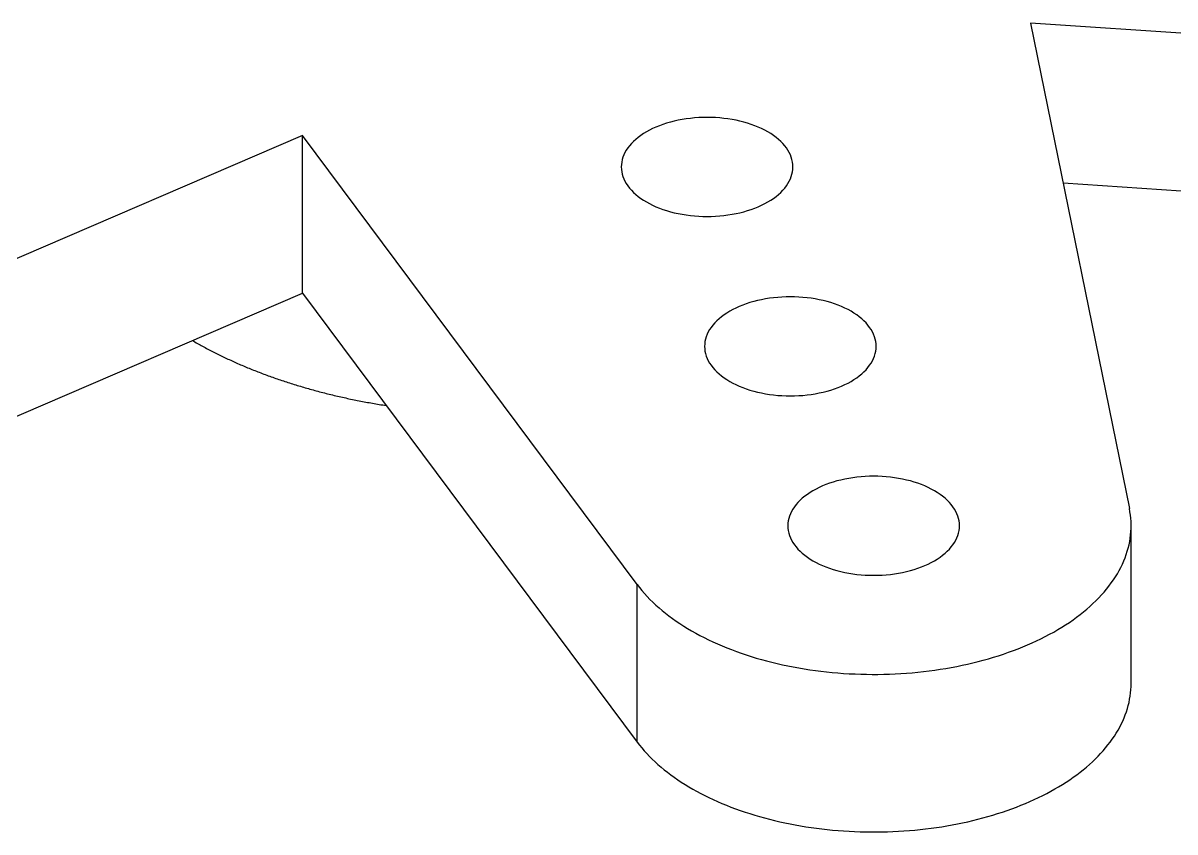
# Model space of a CAD drawing. Extents: x 5.39 to 8.56, y 4.01 to 6.42.
# Drawn here: x 7.7734 to 8.1962, y 5.446 to 5.743 of the extents above; entities that cross this region are included whole.
import ezdxf

# ---------------------------------------------------------------- set-up
doc = ezdxf.new("R2010")
doc.units = 0
doc.layers.add('VISIBLE_EDGES_ANSI_', color=7, linetype='CONTINUOUS')
doc.layers.add('VISIBLE_TANGENT_EDGES_ANSI', color=7, linetype='CONTINUOUS')

msp = doc.modelspace()

# ---------------------------------------------------------------- linework, layer by layer
at = {"layer": 'VISIBLE_EDGES_ANSI_'}
for p, q in [((8.45181, 5.72201), (8.14317, 5.74296)), ((8.14317, 5.74296), (8.17946, 5.56477)), ((7.87595, 5.70162), (7.62681, 5.59438)), ((7.87595, 5.64376), (7.87595, 5.70162)), ((7.99884, 5.53683), (7.87595, 5.70162)), ((8.15512, 5.68429), (8.45181, 5.66415)), ((7.62681, 5.53652), (7.87595, 5.64376)), ((7.87595, 5.64376), (7.99884, 5.47897)), ((8.18011, 5.50054), (8.18011, 5.5584))]:
    msp.add_line(p, q, dxfattribs=at)
for points in [[(7.99299, 5.69014, 0), (7.99303, 5.68925, 0), (7.99314, 5.68836, 0), (7.99333, 5.68747, 0), (7.99359, 5.68659, 0), (7.99393, 5.68572, 0), (7.99435, 5.68486, 0), (7.99483, 5.68401, 0), (7.99539, 5.68318, 0), (7.99601, 5.68236, 0), (7.99671, 5.68157, 0), (7.99747, 5.68079, 0), (7.9983, 5.68004, 0), (7.99919, 5.67931, 0), (8.00014, 5.6786, 0), (8.00115, 5.67793, 0), (8.00221, 5.67728, 0), (8.00333, 5.67667, 0), (8.0045, 5.67608, 0), (8.00572, 5.67553, 0), (8.00699, 5.67502, 0), (8.00829, 5.67454, 0), (8.00964, 5.6741, 0), (8.01102, 5.6737, 0), (8.01243, 5.67334, 0), (8.01387, 5.67302, 0), (8.01534, 5.67274, 0), (8.01683, 5.6725, 0), (8.01834, 5.6723, 0), (8.01986, 5.67215, 0), (8.0214, 5.67204, 0), (8.02294, 5.67198, 0), (8.02448, 5.67195, 0), (8.02603, 5.67198, 0), (8.02757, 5.67204, 0), (8.02911, 5.67215, 0), (8.03063, 5.6723, 0), (8.03214, 5.6725, 0), (8.03363, 5.67274, 0), (8.0351, 5.67302, 0), (8.03654, 5.67334, 0), (8.03795, 5.6737, 0), (8.03933, 5.6741, 0), (8.04068, 5.67454, 0), (8.04198, 5.67502, 0), (8.04325, 5.67553, 0), (8.04447, 5.67608, 0), (8.04564, 5.67667, 0), (8.04676, 5.67728, 0), (8.04782, 5.67793, 0), (8.04883, 5.6786, 0), (8.04978, 5.67931, 0), (8.05067, 5.68004, 0), (8.0515, 5.68079, 0), (8.05226, 5.68157, 0), (8.05296, 5.68236, 0), (8.05358, 5.68318, 0), (8.05414, 5.68401, 0), (8.05462, 5.68486, 0), (8.05504, 5.68572, 0), (8.05538, 5.68659, 0), (8.05564, 5.68747, 0), (8.05583, 5.68836, 0), (8.05594, 5.68925, 0), (8.05598, 5.69014, 0), (8.05594, 5.69103, 0), (8.05583, 5.69192, 0), (8.05564, 5.69281, 0), (8.05538, 5.69369, 0), (8.05504, 5.69456, 0), (8.05462, 5.69542, 0), (8.05414, 5.69626, 0), (8.05358, 5.6971, 0), (8.05296, 5.69791, 0), (8.05226, 5.69871, 0), (8.0515, 5.69949, 0), (8.05067, 5.70024, 0), (8.04978, 5.70097, 0), (8.04883, 5.70167, 0), (8.04782, 5.70235, 0), (8.04676, 5.703, 0), (8.04564, 5.70361, 0), (8.04447, 5.7042, 0), (8.04325, 5.70474, 0), (8.04198, 5.70526, 0), (8.04068, 5.70574, 0), (8.03933, 5.70618, 0), (8.03795, 5.70658, 0), (8.03654, 5.70694, 0), (8.0351, 5.70726, 0), (8.03363, 5.70754, 0), (8.03214, 5.70778, 0), (8.03063, 5.70797, 0), (8.02911, 5.70813, 0), (8.02757, 5.70824, 0), (8.02603, 5.7083, 0), (8.02448, 5.70832, 0), (8.02294, 5.7083, 0), (8.0214, 5.70824, 0), (8.01986, 5.70813, 0), (8.01834, 5.70797, 0), (8.01683, 5.70778, 0), (8.01534, 5.70754, 0), (8.01387, 5.70726, 0), (8.01243, 5.70694, 0), (8.01102, 5.70658, 0), (8.00964, 5.70618, 0), (8.00829, 5.70574, 0), (8.00699, 5.70526, 0), (8.00572, 5.70474, 0), (8.0045, 5.7042, 0), (8.00333, 5.70361, 0), (8.00221, 5.703, 0), (8.00115, 5.70235, 0), (8.00014, 5.70167, 0), (7.99919, 5.70097, 0), (7.9983, 5.70024, 0), (7.99747, 5.69949, 0), (7.99671, 5.69871, 0), (7.99601, 5.69791, 0), (7.99539, 5.6971, 0), (7.99483, 5.69626, 0), (7.99435, 5.69542, 0), (7.99393, 5.69456, 0), (7.99359, 5.69369, 0), (7.99333, 5.69281, 0), (7.99314, 5.69192, 0), (7.99303, 5.69103, 0), (7.99299, 5.69014, 0)], [(8.02356, 5.62427, 0), (8.0236, 5.62338, 0), (8.02371, 5.62249, 0), (8.0239, 5.6216, 0), (8.02416, 5.62072, 0), (8.0245, 5.61985, 0), (8.02491, 5.61899, 0), (8.0254, 5.61815, 0), (8.02596, 5.61731, 0), (8.02658, 5.6165, 0), (8.02728, 5.6157, 0), (8.02804, 5.61492, 0), (8.02887, 5.61417, 0), (8.02976, 5.61344, 0), (8.03071, 5.61274, 0), (8.03172, 5.61206, 0), (8.03278, 5.61141, 0), (8.0339, 5.6108, 0), (8.03507, 5.61021, 0), (8.03629, 5.60967, 0), (8.03756, 5.60915, 0), (8.03886, 5.60867, 0), (8.04021, 5.60823, 0), (8.04159, 5.60783, 0), (8.043, 5.60747, 0), (8.04444, 5.60715, 0), (8.04591, 5.60687, 0), (8.0474, 5.60663, 0), (8.04891, 5.60644, 0), (8.05043, 5.60628, 0), (8.05197, 5.60617, 0), (8.05351, 5.60611, 0), (8.05505, 5.60609, 0), (8.0566, 5.60611, 0), (8.05814, 5.60617, 0), (8.05968, 5.60628, 0), (8.0612, 5.60644, 0), (8.06271, 5.60663, 0), (8.0642, 5.60687, 0), (8.06566, 5.60715, 0), (8.06711, 5.60747, 0), (8.06852, 5.60783, 0), (8.0699, 5.60823, 0), (8.07125, 5.60867, 0), (8.07255, 5.60915, 0), (8.07382, 5.60967, 0), (8.07503, 5.61021, 0), (8.07621, 5.6108, 0), (8.07733, 5.61141, 0), (8.07839, 5.61206, 0), (8.0794, 5.61274, 0), (8.08035, 5.61344, 0), (8.08124, 5.61417, 0), (8.08207, 5.61492, 0), (8.08283, 5.6157, 0), (8.08353, 5.6165, 0), (8.08415, 5.61731, 0), (8.08471, 5.61815, 0), (8.08519, 5.61899, 0), (8.08561, 5.61985, 0), (8.08594, 5.62072, 0), (8.08621, 5.6216, 0), (8.0864, 5.62249, 0), (8.08651, 5.62338, 0), (8.08655, 5.62427, 0), (8.08651, 5.62516, 0), (8.0864, 5.62605, 0), (8.08621, 5.62694, 0), (8.08594, 5.62782, 0), (8.08561, 5.62869, 0), (8.08519, 5.62955, 0), (8.08471, 5.6304, 0), (8.08415, 5.63123, 0), (8.08353, 5.63205, 0), (8.08283, 5.63284, 0), (8.08207, 5.63362, 0), (8.08124, 5.63437, 0), (8.08035, 5.6351, 0), (8.0794, 5.63581, 0), (8.07839, 5.63648, 0), (8.07733, 5.63713, 0), (8.07621, 5.63775, 0), (8.07503, 5.63833, 0), (8.07382, 5.63888, 0), (8.07255, 5.63939, 0), (8.07125, 5.63987, 0), (8.0699, 5.64031, 0), (8.06852, 5.64071, 0), (8.06711, 5.64107, 0), (8.06566, 5.64139, 0), (8.0642, 5.64167, 0), (8.06271, 5.64191, 0), (8.0612, 5.64211, 0), (8.05968, 5.64226, 0), (8.05814, 5.64237, 0), (8.0566, 5.64243, 0), (8.05505, 5.64246, 0), (8.05351, 5.64243, 0), (8.05197, 5.64237, 0), (8.05043, 5.64226, 0), (8.04891, 5.64211, 0), (8.0474, 5.64191, 0), (8.04591, 5.64167, 0), (8.04444, 5.64139, 0), (8.043, 5.64107, 0), (8.04159, 5.64071, 0), (8.04021, 5.64031, 0), (8.03886, 5.63987, 0), (8.03756, 5.63939, 0), (8.03629, 5.63888, 0), (8.03507, 5.63833, 0), (8.0339, 5.63775, 0), (8.03278, 5.63713, 0), (8.03172, 5.63648, 0), (8.03071, 5.63581, 0), (8.02976, 5.6351, 0), (8.02887, 5.63437, 0), (8.02804, 5.63362, 0), (8.02728, 5.63284, 0), (8.02658, 5.63205, 0), (8.02596, 5.63123, 0), (8.0254, 5.6304, 0), (8.02491, 5.62955, 0), (8.0245, 5.62869, 0), (8.02416, 5.62782, 0), (8.0239, 5.62694, 0), (8.02371, 5.62605, 0), (8.0236, 5.62516, 0), (8.02356, 5.62427, 0)], [(7.83562, 5.6264, 0), (7.83608, 5.62613, 0), (7.83654, 5.62587, 0), (7.837, 5.62561, 0), (7.83746, 5.62534, 0), (7.83793, 5.62508, 0), (7.83839, 5.62482, 0), (7.83886, 5.62456, 0), (7.83933, 5.6243, 0), (7.83981, 5.62405, 0), (7.84028, 5.62379, 0), (7.84076, 5.62353, 0), (7.84124, 5.62328, 0), (7.84172, 5.62303, 0), (7.8422, 5.62278, 0), (7.84268, 5.62253, 0), (7.84317, 5.62228, 0), (7.84366, 5.62203, 0), (7.84415, 5.62178, 0), (7.84464, 5.62154, 0), (7.84513, 5.62129, 0), (7.84562, 5.62105, 0), (7.84612, 5.62081, 0), (7.84662, 5.62057, 0), (7.84712, 5.62033, 0), (7.84762, 5.62009, 0), (7.84812, 5.61985, 0), (7.84863, 5.61961, 0), (7.84913, 5.61938, 0), (7.84964, 5.61914, 0), (7.85015, 5.61891, 0), (7.85066, 5.61868, 0), (7.85117, 5.61845, 0), (7.85169, 5.61822, 0), (7.8522, 5.61799, 0), (7.85272, 5.61777, 0), (7.85324, 5.61754, 0), (7.85376, 5.61732, 0), (7.85429, 5.61709, 0), (7.85481, 5.61687, 0), (7.85534, 5.61665, 0), (7.85586, 5.61643, 0), (7.85639, 5.61622, 0), (7.85692, 5.616, 0), (7.85746, 5.61578, 0), (7.85799, 5.61557, 0), (7.85852, 5.61536, 0), (7.85906, 5.61515, 0), (7.8596, 5.61494, 0), (7.86014, 5.61473, 0), (7.86068, 5.61452, 0), (7.86122, 5.61431, 0), (7.86177, 5.61411, 0), (7.86231, 5.6139, 0), (7.86286, 5.6137, 0), (7.86341, 5.6135, 0), (7.86396, 5.6133, 0), (7.86451, 5.6131, 0), (7.86506, 5.61291, 0), (7.86562, 5.61271, 0), (7.86617, 5.61252, 0), (7.86673, 5.61232, 0), (7.86729, 5.61213, 0), (7.86785, 5.61194, 0), (7.86841, 5.61175, 0), (7.86897, 5.61156, 0), (7.86953, 5.61138, 0), (7.8701, 5.61119, 0), (7.87066, 5.61101, 0), (7.87123, 5.61083, 0), (7.8718, 5.61064, 0), (7.87237, 5.61046, 0), (7.87294, 5.61029, 0), (7.87352, 5.61011, 0), (7.87409, 5.60993, 0), (7.87466, 5.60976, 0), (7.87524, 5.60959, 0), (7.87582, 5.60941, 0), (7.8764, 5.60924, 0), (7.87698, 5.60908, 0), (7.87756, 5.60891, 0), (7.87814, 5.60874, 0), (7.87873, 5.60858, 0), (7.87931, 5.60841, 0), (7.8799, 5.60825, 0), (7.88048, 5.60809, 0), (7.88107, 5.60793, 0), (7.88166, 5.60778, 0), (7.88225, 5.60762, 0), (7.88284, 5.60746, 0), (7.88344, 5.60731, 0), (7.88403, 5.60716, 0), (7.88463, 5.60701, 0), (7.88522, 5.60686, 0), (7.88582, 5.60671, 0), (7.88642, 5.60656, 0), (7.88702, 5.60642, 0), (7.88762, 5.60628, 0), (7.88822, 5.60613, 0), (7.88882, 5.60599, 0), (7.88942, 5.60585, 0), (7.89003, 5.60572, 0), (7.89063, 5.60558, 0), (7.89124, 5.60545, 0), (7.89185, 5.60531, 0), (7.89246, 5.60518, 0), (7.89306, 5.60505, 0), (7.89367, 5.60492, 0), (7.89429, 5.60479, 0), (7.8949, 5.60467, 0), (7.89551, 5.60454, 0), (7.89612, 5.60442, 0), (7.89674, 5.6043, 0), (7.89735, 5.60418, 0), (7.89797, 5.60406, 0), (7.89859, 5.60394, 0), (7.89921, 5.60383, 0), (7.89982, 5.60371, 0), (7.90044, 5.6036, 0), (7.90106, 5.60349, 0), (7.90168, 5.60338, 0), (7.90231, 5.60327, 0), (7.90293, 5.60316, 0), (7.90355, 5.60306, 0), (7.90418, 5.60295, 0), (7.9048, 5.60285, 0), (7.90543, 5.60275, 0), (7.90605, 5.60265, 0), (7.90668, 5.60255, 0)], [(8.05413, 5.5584, 0), (8.05417, 5.55751, 0), (8.05428, 5.55662, 0), (8.05447, 5.55574, 0), (8.05473, 5.55486, 0), (8.05507, 5.55399, 0), (8.05548, 5.55313, 0), (8.05597, 5.55228, 0), (8.05652, 5.55145, 0), (8.05715, 5.55063, 0), (8.05785, 5.54983, 0), (8.05861, 5.54906, 0), (8.05944, 5.5483, 0), (8.06033, 5.54757, 0), (8.06128, 5.54687, 0), (8.06229, 5.54619, 0), (8.06335, 5.54555, 0), (8.06447, 5.54493, 0), (8.06564, 5.54435, 0), (8.06686, 5.5438, 0), (8.06812, 5.54328, 0), (8.06943, 5.54281, 0), (8.07078, 5.54237, 0), (8.07216, 5.54197, 0), (8.07357, 5.5416, 0), (8.07501, 5.54128, 0), (8.07648, 5.541, 0), (8.07797, 5.54076, 0), (8.07948, 5.54057, 0), (8.081, 5.54042, 0), (8.08254, 5.54031, 0), (8.08408, 5.54024, 0), (8.08562, 5.54022, 0), (8.08717, 5.54024, 0), (8.08871, 5.54031, 0), (8.09024, 5.54042, 0), (8.09177, 5.54057, 0), (8.09328, 5.54076, 0), (8.09477, 5.541, 0), (8.09623, 5.54128, 0), (8.09768, 5.5416, 0), (8.09909, 5.54197, 0), (8.10047, 5.54237, 0), (8.10182, 5.54281, 0), (8.10312, 5.54328, 0), (8.10439, 5.5438, 0), (8.1056, 5.54435, 0), (8.10677, 5.54493, 0), (8.10789, 5.54555, 0), (8.10896, 5.54619, 0), (8.10997, 5.54687, 0), (8.11092, 5.54757, 0), (8.11181, 5.5483, 0), (8.11264, 5.54906, 0), (8.1134, 5.54983, 0), (8.1141, 5.55063, 0), (8.11472, 5.55145, 0), (8.11528, 5.55228, 0), (8.11576, 5.55313, 0), (8.11618, 5.55399, 0), (8.11651, 5.55486, 0), (8.11678, 5.55574, 0), (8.11697, 5.55662, 0), (8.11708, 5.55751, 0), (8.11712, 5.5584, 0), (8.11708, 5.5593, 0), (8.11697, 5.56019, 0), (8.11678, 5.56107, 0), (8.11651, 5.56195, 0), (8.11618, 5.56282, 0), (8.11576, 5.56368, 0), (8.11528, 5.56453, 0), (8.11472, 5.56536, 0), (8.1141, 5.56618, 0), (8.1134, 5.56698, 0), (8.11264, 5.56775, 0), (8.11181, 5.56851, 0), (8.11092, 5.56924, 0), (8.10997, 5.56994, 0), (8.10896, 5.57062, 0), (8.10789, 5.57126, 0), (8.10677, 5.57188, 0), (8.1056, 5.57246, 0), (8.10439, 5.57301, 0), (8.10312, 5.57352, 0), (8.10182, 5.574, 0), (8.10047, 5.57444, 0), (8.09909, 5.57484, 0), (8.09768, 5.5752, 0), (8.09623, 5.57553, 0), (8.09477, 5.57581, 0), (8.09328, 5.57604, 0), (8.09177, 5.57624, 0), (8.09024, 5.57639, 0), (8.08871, 5.5765, 0), (8.08717, 5.57657, 0), (8.08562, 5.57659, 0), (8.08408, 5.57657, 0), (8.08254, 5.5765, 0), (8.081, 5.57639, 0), (8.07948, 5.57624, 0), (8.07797, 5.57604, 0), (8.07648, 5.57581, 0), (8.07501, 5.57553, 0), (8.07357, 5.5752, 0), (8.07216, 5.57484, 0), (8.07078, 5.57444, 0), (8.06943, 5.574, 0), (8.06812, 5.57352, 0), (8.06686, 5.57301, 0), (8.06564, 5.57246, 0), (8.06447, 5.57188, 0), (8.06335, 5.57126, 0), (8.06229, 5.57062, 0), (8.06128, 5.56994, 0), (8.06033, 5.56924, 0), (8.05944, 5.56851, 0), (8.05861, 5.56775, 0), (8.05785, 5.56698, 0), (8.05715, 5.56618, 0), (8.05652, 5.56536, 0), (8.05597, 5.56453, 0), (8.05548, 5.56368, 0), (8.05507, 5.56282, 0), (8.05473, 5.56195, 0), (8.05447, 5.56107, 0), (8.05428, 5.56019, 0), (8.05417, 5.5593, 0), (8.05413, 5.5584, 0)], [(7.99884, 5.53683, 0), (7.99969, 5.53572, 0), (8.00059, 5.53462, 0), (8.00153, 5.53353, 0), (8.00251, 5.53246, 0), (8.00353, 5.53139, 0), (8.00459, 5.53035, 0), (8.00569, 5.52931, 0), (8.00684, 5.52829, 0), (8.00802, 5.52728, 0), (8.00924, 5.52629, 0), (8.0105, 5.52532, 0), (8.01179, 5.52436, 0), (8.01312, 5.52342, 0), (8.01449, 5.52249, 0), (8.0159, 5.52159, 0), (8.01733, 5.5207, 0), (8.01881, 5.51983, 0), (8.02031, 5.51898, 0), (8.02185, 5.51815, 0), (8.02342, 5.51734, 0), (8.02502, 5.51655, 0), (8.02665, 5.51578, 0), (8.02831, 5.51503, 0), (8.03, 5.51431, 0), (8.03171, 5.5136, 0), (8.03345, 5.51292, 0), (8.03522, 5.51226, 0), (8.03702, 5.51162, 0), (8.03883, 5.51101, 0), (8.04067, 5.51042, 0), (8.04254, 5.50985, 0), (8.04442, 5.50931, 0), (8.04632, 5.50879, 0), (8.04825, 5.5083, 0), (8.05019, 5.50783, 0), (8.05215, 5.50739, 0), (8.05413, 5.50697, 0), (8.05612, 5.50658, 0), (8.05813, 5.50621, 0), (8.06015, 5.50587, 0), (8.06218, 5.50556, 0), (8.06423, 5.50527, 0), (8.06628, 5.50501, 0), (8.06835, 5.50477, 0), (8.07042, 5.50456, 0), (8.07251, 5.50438, 0), (8.07459, 5.50422, 0), (8.07669, 5.5041, 0), (8.07879, 5.50399, 0), (8.08089, 5.50392, 0), (8.08299, 5.50387, 0), (8.0851, 5.50385, 0), (8.0872, 5.50386, 0), (8.08931, 5.50389, 0), (8.09141, 5.50395, 0), (8.09351, 5.50404, 0), (8.0956, 5.50416, 0), (8.09769, 5.5043, 0), (8.09978, 5.50447, 0), (8.10186, 5.50466, 0), (8.10393, 5.50488, 0), (8.10599, 5.50513, 0), (8.10804, 5.50541, 0), (8.11008, 5.50571, 0), (8.11211, 5.50604, 0), (8.11412, 5.50639, 0), (8.11612, 5.50677, 0), (8.11811, 5.50718, 0), (8.12007, 5.50761, 0), (8.12203, 5.50806, 0), (8.12396, 5.50854, 0), (8.12587, 5.50905, 0), (8.12777, 5.50958, 0), (8.12964, 5.51013, 0), (8.13149, 5.51071, 0), (8.13332, 5.51131, 0), (8.13513, 5.51194, 0), (8.13691, 5.51259, 0), (8.13867, 5.51326, 0), (8.14039, 5.51395, 0), (8.1421, 5.51467, 0), (8.14377, 5.5154, 0), (8.14541, 5.51616, 0), (8.14703, 5.51694, 0), (8.14861, 5.51774, 0), (8.15017, 5.51856, 0), (8.15169, 5.5194, 0), (8.15318, 5.52026, 0), (8.15463, 5.52114, 0), (8.15605, 5.52204, 0), (8.15744, 5.52295, 0), (8.15879, 5.52389, 0), (8.1601, 5.52484, 0), (8.16138, 5.5258, 0), (8.16262, 5.52678, 0), (8.16382, 5.52778, 0), (8.16498, 5.5288, 0), (8.16611, 5.52982, 0), (8.16719, 5.53087, 0), (8.16823, 5.53192, 0), (8.16923, 5.53299, 0), (8.17019, 5.53407, 0), (8.17111, 5.53517, 0), (8.17199, 5.53627, 0), (8.17282, 5.53739, 0), (8.17361, 5.53852, 0), (8.17435, 5.53965, 0), (8.17506, 5.5408, 0), (8.17571, 5.54195, 0), (8.17633, 5.54312, 0), (8.17689, 5.54429, 0), (8.17742, 5.54547, 0), (8.17789, 5.54665, 0), (8.17832, 5.54784, 0), (8.17871, 5.54903, 0), (8.17905, 5.55023, 0), (8.17934, 5.55144, 0), (8.17958, 5.55264, 0), (8.17978, 5.55385, 0), (8.17993, 5.55507, 0), (8.18004, 5.55628, 0), (8.1801, 5.5575, 0), (8.18011, 5.55871, 0), (8.18007, 5.55993, 0), (8.17999, 5.56114, 0), (8.17986, 5.56235, 0), (8.17969, 5.56357, 0), (8.17946, 5.56477, 0)], [(7.99884, 5.47897, 0), (7.99965, 5.4779, 0), (8.00051, 5.47685, 0), (8.00141, 5.4758, 0), (8.00234, 5.47477, 0), (8.00332, 5.47375, 0), (8.00433, 5.47274, 0), (8.00537, 5.47174, 0), (8.00646, 5.47076, 0), (8.00758, 5.46979, 0), (8.00873, 5.46883, 0), (8.00992, 5.46789, 0), (8.01115, 5.46697, 0), (8.01241, 5.46606, 0), (8.0137, 5.46516, 0), (8.01503, 5.46428, 0), (8.01639, 5.46342, 0), (8.01778, 5.46257, 0), (8.0192, 5.46175, 0), (8.02065, 5.46093, 0), (8.02213, 5.46014, 0), (8.02364, 5.45937, 0), (8.02518, 5.45861, 0), (8.02674, 5.45788, 0), (8.02833, 5.45716, 0), (8.02995, 5.45646, 0), (8.0316, 5.45579, 0), (8.03326, 5.45513, 0), (8.03496, 5.4545, 0), (8.03667, 5.45388, 0), (8.03841, 5.45329, 0), (8.04017, 5.45272, 0), (8.04195, 5.45217, 0), (8.04375, 5.45164, 0), (8.04557, 5.45113, 0), (8.04741, 5.45065, 0), (8.04926, 5.45019, 0), (8.05113, 5.44975, 0), (8.05302, 5.44934, 0), (8.05492, 5.44895, 0), (8.05684, 5.44858, 0), (8.05877, 5.44824, 0), (8.06071, 5.44792, 0), (8.06266, 5.44762, 0), (8.06463, 5.44735, 0), (8.0666, 5.44711, 0), (8.06858, 5.44688, 0), (8.07057, 5.44669, 0), (8.07257, 5.44651, 0), (8.07457, 5.44636, 0), (8.07658, 5.44624, 0), (8.07859, 5.44614, 0), (8.08061, 5.44607, 0), (8.08262, 5.44602, 0), (8.08464, 5.44599, 0), (8.08666, 5.44599, 0), (8.08868, 5.44602, 0), (8.0907, 5.44607, 0), (8.09271, 5.44614, 0), (8.09472, 5.44624, 0), (8.09673, 5.44637, 0), (8.09873, 5.44652, 0), (8.10073, 5.44669, 0), (8.10272, 5.44689, 0), (8.1047, 5.44711, 0), (8.10667, 5.44736, 0), (8.10863, 5.44763, 0), (8.11059, 5.44793, 0), (8.11253, 5.44825, 0), (8.11446, 5.44859, 0), (8.11637, 5.44896, 0), (8.11828, 5.44935, 0), (8.12016, 5.44976, 0), (8.12203, 5.4502, 0), (8.12389, 5.45066, 0), (8.12573, 5.45115, 0), (8.12754, 5.45165, 0), (8.12934, 5.45218, 0), (8.13112, 5.45273, 0), (8.13288, 5.4533, 0), (8.13462, 5.4539, 0), (8.13634, 5.45451, 0), (8.13803, 5.45515, 0), (8.13969, 5.4558, 0), (8.14134, 5.45648, 0), (8.14296, 5.45718, 0), (8.14455, 5.4579, 0), (8.14611, 5.45863, 0), (8.14765, 5.45939, 0), (8.14916, 5.46016, 0), (8.15064, 5.46096, 0), (8.15209, 5.46177, 0), (8.15351, 5.4626, 0), (8.1549, 5.46344, 0), (8.15625, 5.46431, 0), (8.15758, 5.46518, 0), (8.15887, 5.46608, 0), (8.16013, 5.46699, 0), (8.16135, 5.46792, 0), (8.16254, 5.46886, 0), (8.1637, 5.46982, 0), (8.16482, 5.47079, 0), (8.1659, 5.47177, 0), (8.16695, 5.47277, 0), (8.16796, 5.47378, 0), (8.16893, 5.4748, 0), (8.16986, 5.47583, 0), (8.17076, 5.47688, 0), (8.17161, 5.47793, 0), (8.17243, 5.479, 0), (8.17321, 5.48007, 0), (8.17395, 5.48116, 0), (8.17464, 5.48225, 0), (8.1753, 5.48335, 0), (8.17592, 5.48447, 0), (8.17649, 5.48558, 0), (8.17702, 5.48671, 0), (8.17751, 5.48784, 0), (8.17796, 5.48897, 0), (8.17837, 5.49012, 0), (8.17873, 5.49126, 0), (8.17906, 5.49241, 0), (8.17934, 5.49357, 0), (8.17957, 5.49472, 0), (8.17977, 5.49589, 0), (8.17992, 5.49705, 0), (8.18003, 5.49821, 0), (8.18009, 5.49938, 0), (8.18011, 5.50054, 0)]]:
    msp.add_polyline3d(points, dxfattribs=at)
at = {"layer": 'VISIBLE_TANGENT_EDGES_ANSI'}
msp.add_line((7.99884, 5.47897), (7.99884, 5.53683), dxfattribs=at)

doc.saveas('drawing.dxf')
